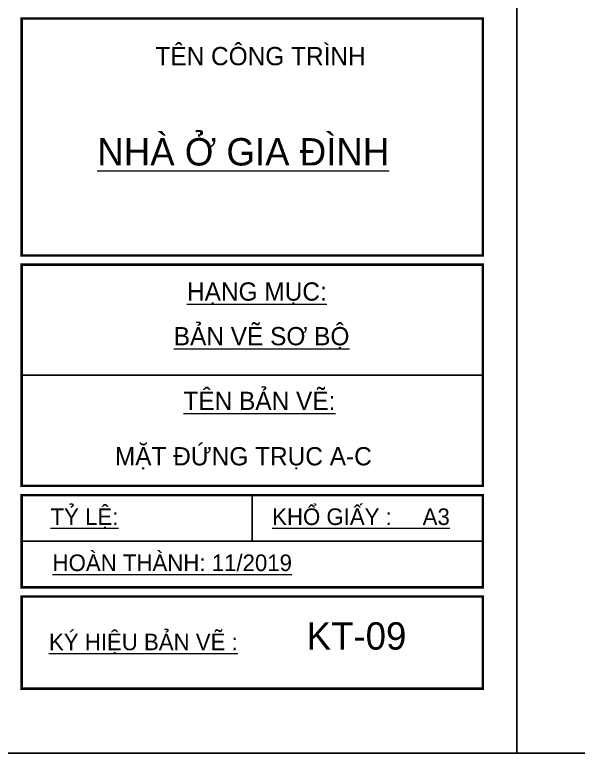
# Model space of a CAD drawing. Header units: inches. Extents: x 274208 to 641690, y -81912 to 129129.
# Drawn here: x 445400 to 448454, y 63570 to 67575 of the extents above; entities that cross this region are included whole.
import ezdxf
from ezdxf.enums import TextEntityAlignment as Align

# ---------------------------------------------------------------- set-up
doc = ezdxf.new("R2010")
doc.units = ezdxf.units.IN
doc.header["$MEASUREMENT"] = 0
for name, color, linetype, lineweight in [('05.Text', 253, 'Continuous', 18), ('11.Khung bo', 32, 'Continuous', 50), ('12.Khung', 36, 'Continuous', 25)]:
    doc.layers.add(name, color=color, linetype=linetype, lineweight=lineweight)
doc.layers.add('Tpl_Bound', color=1, linetype='Continuous', plot=False)
doc.styles.add('VnAvantH', font='')
doc.styles.get('VnAvantH').set_extended_font_data('.VnAvantH')

# ---------------------------------------------------------------- blocks, each defined once
blk = doc.blocks.new('100')
at = {"layer": '11.Khung bo', "const_width": 26.7}
for points in [[(1896212.6, -940539.9), (1901212.6, -940539.9), (1901212.6, -937971), (1896212.6, -937971)], [(1896212.6, -943039.8), (1901212.6, -943039.8), (1901212.6, -940639.9), (1896212.6, -940639.9)], [(1896212.6, -944139.8), (1901212.6, -944139.8), (1901212.6, -943139.8), (1896212.6, -943139.8)], [(1896212.6, -945239.8), (1901212.6, -945239.8), (1901212.6, -944239.8), (1896212.6, -944239.8)]]:
    blk.add_lwpolyline(points, close=True, dxfattribs=at)
at = {"layer": '12.Khung'}
for p, q in [((1901212.6, -941839.8), (1896212.6, -941839.8)), ((1898712.6, -943639.8), (1898712.6, -943139.8)), ((1901212.6, -943639.8), (1896212.6, -943639.8))]:
    blk.add_line(p, q, dxfattribs=at)
at = {"layer": '12.Khung', "color": 1}
blk.add_lwpolyline([(1901579.2, -945939.8), (1901579.2, -916240.1), (1859579.6, -916240.1), (1859579.6, -945939.8)], close=True, dxfattribs=at)
at = {"layer": '05.Text', "style": 'VnAvantH'}
for s, height, p in [('tªn C¤NG TR×NH', 197.998, (1897662.2, -938476.8)), ('%%UNHµ ë GIA §×NH', 296.997, (1897032.4, -939564.4)), ('%%Uh¹ng môc:', 197.998, (1898004.7, -941030.4)), ('%%Ub¶n vÏ s¬ bé', 197.998, (1897861, -941514.7)), ('%%Utªn b¶n vÏ:', 197.998, (1897965.6, -942216.1)), ('%%Utû lÖ:', 180, (1896524.8, -943464.1)), ('%%UKHæ GIÊY :     A3', 179.998, (1898927.8, -943464.1)), ('%%Uhoµn thµnh: 11/2019', 179.998, (1896547.5, -943963.8)), ('%%Uký hiÖu b¶n vÏ :', 179.998, (1896508.5, -944822.8))]:
    blk.add_text(s, height=height, dxfattribs=at).set_placement(p)

msp = doc.modelspace()

# ---------------------------------------------------------------- linework, layer by layer
at = {"layer": 'Tpl_Bound', "color": 1}
for points in [[(427121.3, 63570.3), (427121.3, 78420.2), (448121.1, 78420.2), (448121.1, 63570.3)], [(448121.1, 63570.3), (448121.1, 78420.2), (469120.9, 78420.2), (469120.9, 63570.3)]]:
    msp.add_lwpolyline(points, close=True, dxfattribs=at)

# ---------------------------------------------------------------- block references
at = {"layer": '05.Text', "xscale": 0.5, "yscale": 0.5, "zscale": 0.5}
for p in [(-502668.5, 536540.2), (-481668.7, 536540.2)]:
    msp.add_blockref('100', p, dxfattribs=at)

# ---------------------------------------------------------------- texts
at = {"layer": '05.Text', "style": 'VnAvantH'}
for s, height, p in [('MÆT ®øng trôc a-c', 98.999, (447335.5, 65131.5)), ('KT-09', 148.5, (447523.1, 64132.1))]:
    msp.add_text(s, height=height, dxfattribs=at).set_placement(p, align=Align.RIGHT)

doc.saveas('drawing.dxf')
